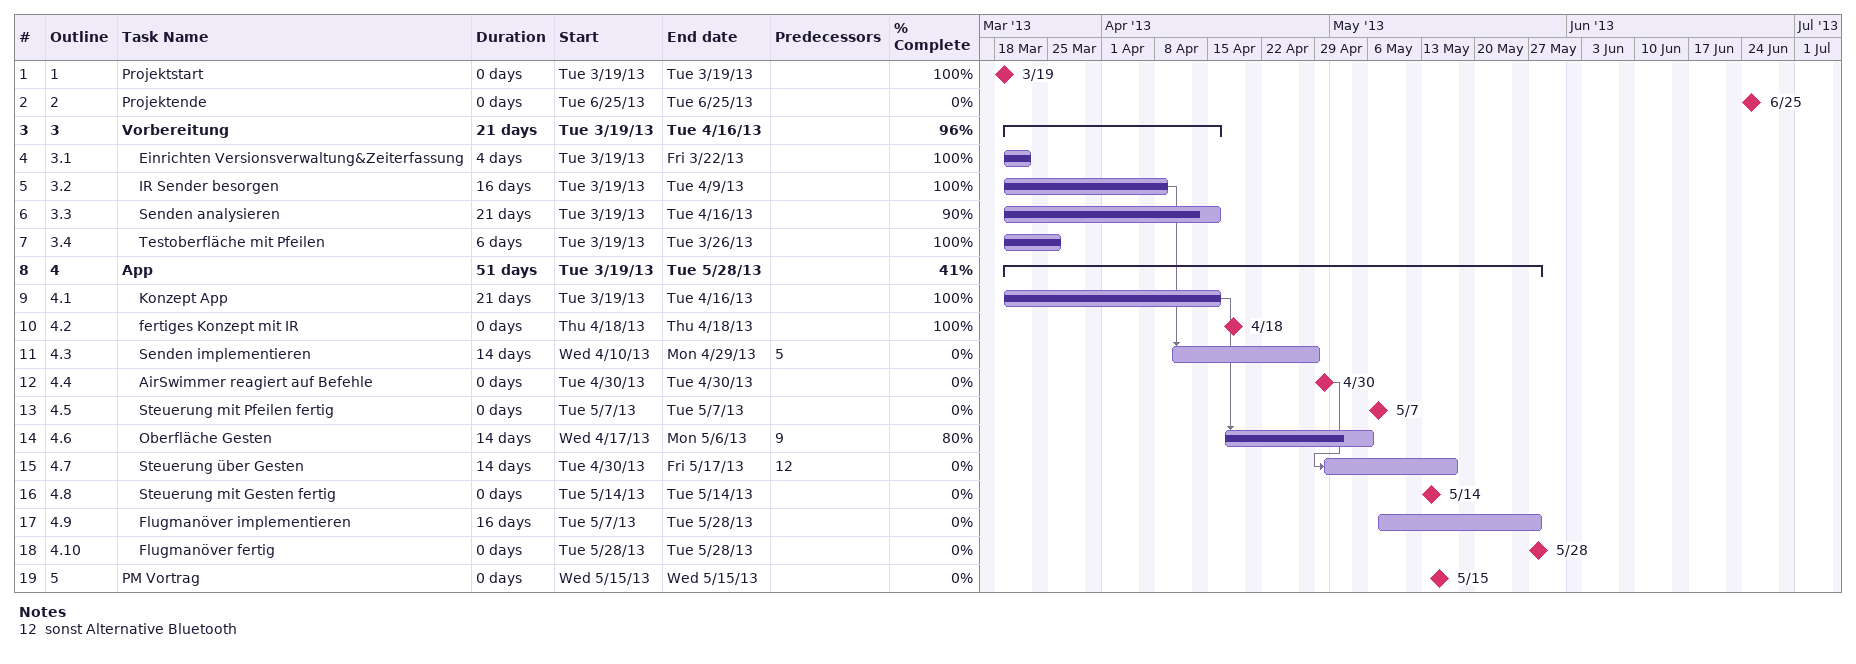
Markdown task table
| ID | WBS | Task | Duration | Start | Finish | Predecessors | % complete |
|---|---|---|---|---|---|---|---|
| 1 | 1 | Projektstart | 0d | 2013-03-19 | 2013-03-19 |  | 100 |
| 2 | 2 | Projektende | 0d | 2013-06-25 | 2013-06-25 |  | 0 |
| 3 | 3 | **Vorbereitung** | 21d | 2013-03-19 | 2013-04-16 |  | 96 |
| 4 | 3.1 | Einrichten Versionsverwaltung&Zeiterfassung | 4d | 2013-03-19 | 2013-03-22 |  | 100 |
| 5 | 3.2 | IR Sender besorgen | 16d | 2013-03-19 | 2013-04-09 |  | 100 |
| 6 | 3.3 | Senden analysieren | 21d | 2013-03-19 | 2013-04-16 |  | 90 |
| 7 | 3.4 | Testoberfläche mit Pfeilen | 6d | 2013-03-19 | 2013-03-26 |  | 100 |
| 8 | 4 | **App** | 51d | 2013-03-19 | 2013-05-28 |  | 41 |
| 9 | 4.1 | Konzept App | 21d | 2013-03-19 | 2013-04-16 |  | 100 |
| 10 | 4.2 | fertiges Konzept mit IR | 0d | 2013-04-18 | 2013-04-18 |  | 100 |
| 11 | 4.3 | Senden implementieren | 14d | 2013-04-10 | 2013-04-29 | 5 | 0 |
| 12 | 4.4 | AirSwimmer reagiert auf Befehle | 0d | 2013-04-30 | 2013-04-30 |  | 0 |
| 13 | 4.5 | Steuerung mit Pfeilen fertig | 0d | 2013-05-07 | 2013-05-07 |  | 0 |
| 14 | 4.6 | Oberfläche Gesten | 14d | 2013-04-17 | 2013-05-06 | 9 | 80 |
| 15 | 4.7 | Steuerung über Gesten | 14d | 2013-04-30 | 2013-05-17 | 12 | 0 |
| 16 | 4.8 | Steuerung mit Gesten fertig | 0d | 2013-05-14 | 2013-05-14 |  | 0 |
| 17 | 4.9 | Flugmanöver implementieren | 16d | 2013-05-07 | 2013-05-28 |  | 0 |
| 18 | 4.10 | Flugmanöver fertig | 0d | 2013-05-28 | 2013-05-28 |  | 0 |
| 19 | 5 | PM Vortrag | 0d | 2013-05-15 | 2013-05-15 |  | 0 |

Notes
- 12: sonst Alternative Bluetooth
